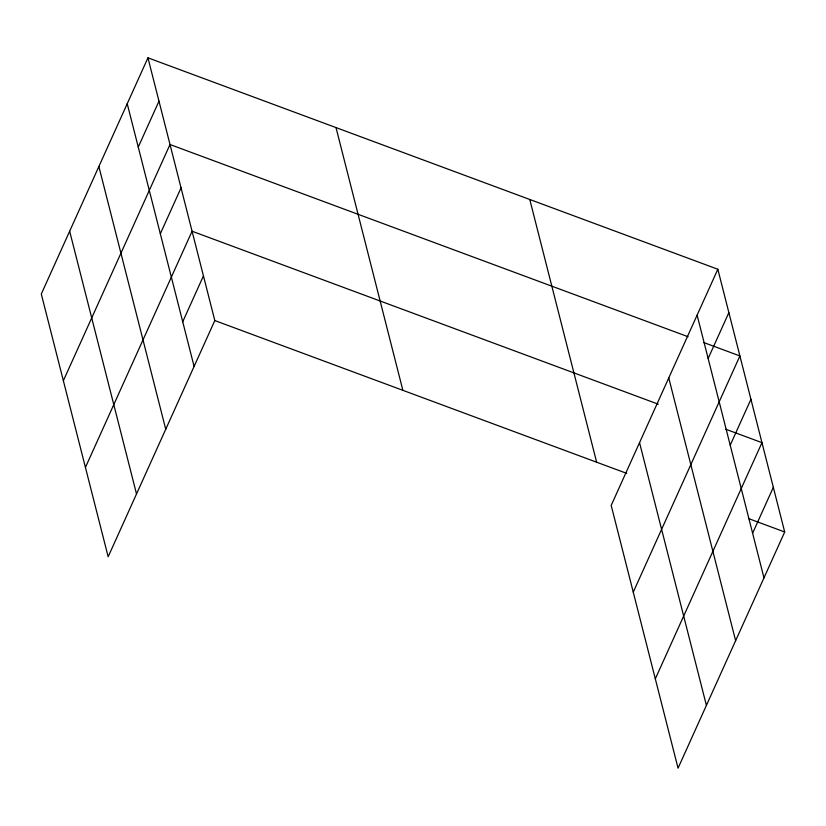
<?xml version="1.0" encoding="UTF-8"?>
<svg xmlns="http://www.w3.org/2000/svg" width="826" height="826" viewBox="0 0 826 826"><rect width="100%" height="100%" fill="white"/><g stroke="black" fill="none" stroke-linecap="round" stroke-linejoin="round"><path stroke-width="1.24" d="M147.947 57.82L41.3 294.015L108.165 556.755L214.812 320.56L147.947 57.82L717.835 269.245L784.7 531.985L678.053 768.18L611.188 505.44L717.835 269.245M138.262 147.059L158.974 101.175M63.365 380.714L170.011 144.519L688.058 336.719M160.327 233.768L181.049 187.874M85.429 467.423L192.076 231.228L658.291 404.193M182.722 321.779L203.444 275.894M708.15 358.494L728.873 312.6M633.253 592.149L739.9 355.954L703.731 342.532M730.215 445.193L750.937 399.299M655.317 678.848L761.964 442.653L725.796 429.241M752.61 533.214L773.332 487.319M214.812 320.56L626.779 473.391M748.532 518.563L784.7 531.985M697.113 315.14L763.978 577.88M668.761 377.936L735.625 640.677M639.541 442.643L706.406 705.383M529.776 199.479L596.64 462.209M336.006 127.596L402.871 390.326M127.225 103.715L194.089 366.445M98.872 166.511L165.737 429.252M69.652 231.218L136.517 493.948"/></g></svg>
